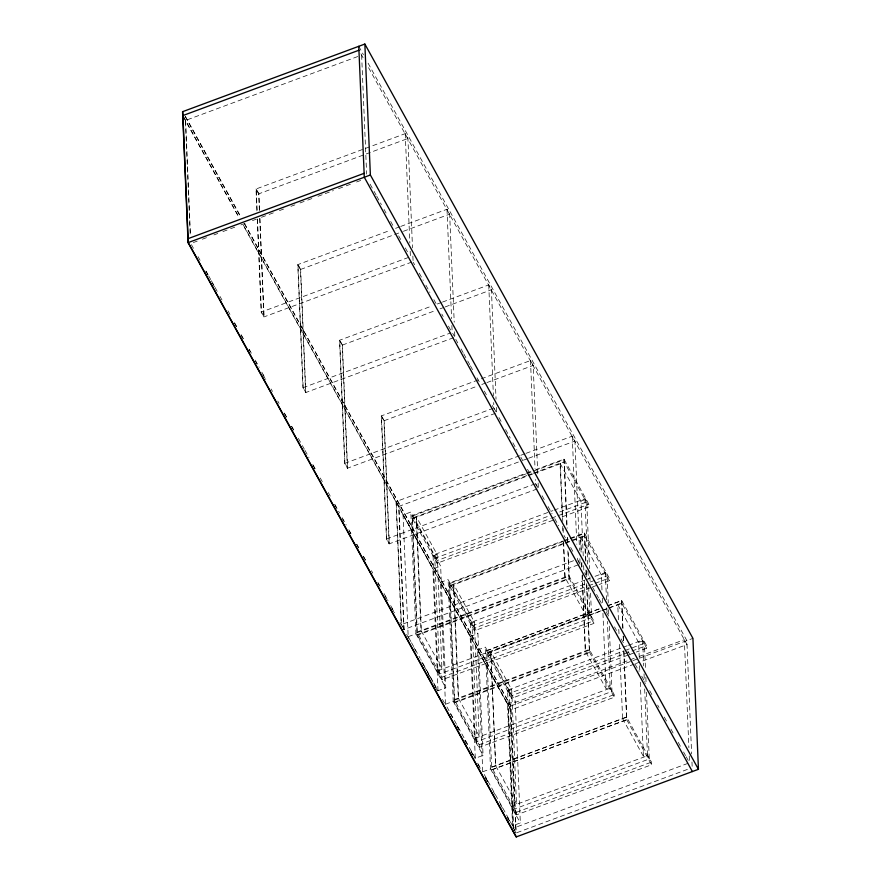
<?xml version="1.0" encoding="UTF-8"?>
<svg xmlns="http://www.w3.org/2000/svg" width="881" height="881" viewBox="0 0 881 881"><rect width="100%" height="100%" fill="white"/><g stroke="black" fill="none" stroke-linecap="round" stroke-linejoin="round"><path stroke-width="0.66" stroke-dasharray="4.41 3.3" d="M357.774 56.527L185.395 120.488L190.241 235.37M256.933 210.889L256.008 189.008L405.227 133.637L407.914 138.493L412.517 247.902M259.377 210.273L258.695 193.864L407.914 138.493M193.357 242.55L197.212 241.119M202.355 239.214L208.775 236.824M213.918 234.919L217.772 233.487M222.915 231.582L229.335 229.192M230.624 228.719L235.756 226.813M240.898 224.908L247.33 222.519M252.462 220.613L256.316 219.182M261.459 217.277L267.879 214.898M269.168 214.413L274.31 212.508M279.442 210.603L285.873 208.224M291.005 206.308L294.86 204.888M300.003 202.971L306.423 200.593M307.711 200.119L312.854 198.203M317.997 196.298L333.414 190.582M338.546 188.677L344.978 186.287M346.255 185.814L351.398 183.909M356.541 181.993L362.961 179.614M453.572 337.698L305.63 392.596L302.954 387.728L297.756 264.641L390.459 230.249M395.591 228.333L399.445 226.913M400.734 226.428L446.986 209.271L449.662 214.138L454.222 322.182M305.63 392.596L300.443 269.509L402.132 231.769M403.421 231.296L449.662 214.138M411.812 262.053L263.882 316.951L261.194 312.094L409.125 257.197M495.32 413.332L347.389 468.229L344.702 463.373L339.515 340.275L432.208 305.883M437.35 303.978L441.205 302.546M442.493 302.073L488.735 284.915L491.422 289.772L496.036 399.181M347.389 468.229L342.202 345.143L434.895 310.751M440.037 308.835L443.892 307.414M445.169 306.929L491.422 289.772M302.954 387.728L450.885 332.831M537.08 488.977L389.149 543.874L386.462 539.007L381.275 415.92L530.494 360.549L533.17 365.417L537.784 474.826M389.149 543.874L383.951 420.788L476.654 386.385M481.786 384.479L485.64 383.048M486.929 382.574L533.17 365.417M344.702 463.373L492.644 408.476M519.57 455.741L396.021 501.586L401.207 624.673M520.847 455.257L524.702 453.825M525.99 453.352L572.243 436.183L574.93 441.051L579.544 550.46M518.391 462.029L398.708 506.443L403.894 629.53L401.747 625.642M523.534 460.124L527.389 458.693M528.677 458.219L574.93 441.051M410.843 641.511L408.189 636.71L403.058 514.933L410.821 512.048L440.643 566.076L445.775 687.852L438.011 690.737L420.777 659.528M441.998 679.791L441.888 677.181L416.977 632.062L568.906 575.689L593.805 620.808L593.915 623.418L441.998 679.791L417.087 634.683L412.066 515.517L525.362 473.482M526.651 472.998L530.516 471.566M535.659 469.661L563.983 459.144L588.893 504.262L589.004 506.883L561.968 516.916M525.66 474.022L412.363 516.057L417.385 635.223L569.313 578.85L568.102 550.151M526.948 473.549L564.292 459.684L567.177 528.193M526.761 475.619L412.176 518.138L437.086 563.256L554.237 519.779M528.049 475.145L531.915 473.714M533.203 473.229L564.104 461.765L589.004 506.883M412.473 518.678L527.058 476.158M528.347 475.685L533.501 473.769M534.789 473.295L564.402 462.305M386.462 539.007L534.393 484.11M590.567 593.133L591.603 617.625L439.685 673.998L437.89 670.749L433.023 555.085L552.75 510.661M554.039 510.176L584.94 498.712L586.724 501.961L589.543 568.63M433.056 555.955L437.108 554.457L416.228 516.64L421.03 630.554L441.91 668.382L437.857 669.879M583.244 555.988L580.92 501.091L584.973 499.582M439.685 673.998L434.807 558.334L548.103 516.288M559.688 511.993L586.724 501.961M437.086 563.256L436.976 560.635L550.273 518.59M551.561 518.116L556.704 516.211M557.992 515.726L588.893 504.262M438.011 690.737L432.879 568.961L440.643 566.076M440.335 582.462L448.099 579.588L477.931 633.615L483.063 755.391L475.3 758.277L445.467 704.249L440.335 582.462L470.157 636.5L475.3 758.277M479.275 747.33L479.165 744.709L454.266 699.602L589.301 649.484L614.211 694.602L614.321 697.223L479.275 747.33L454.376 702.212L449.354 583.057L562.53 541.055M563.807 540.582L568.961 538.676M570.238 538.192L584.389 532.95L609.289 578.057L609.399 580.678L599.113 584.499M562.827 541.606L449.651 583.596L454.673 702.752L589.708 652.645L586.823 584.147M564.115 541.121L569.258 539.216M570.536 538.743L584.687 533.49L585.898 562.188M563.917 543.203L449.464 585.678L474.363 630.785L591.393 587.363M565.206 542.729L570.348 540.813M571.637 540.339L584.499 535.571L609.399 580.678M449.762 586.217L564.225 543.742M565.503 543.269L584.797 536.111M573.575 560.701L401.406 624.596L396.219 501.509L398.906 506.366L404.093 629.452L578.839 564.611M417.275 632.602L569.203 576.229M408.189 636.71L415.953 633.824L410.821 512.048M417.087 634.683L569.016 578.31L567.805 549.612M609.256 626.105L612.009 691.42L476.962 741.527L475.178 738.289L470.3 622.625L584.764 580.15M586.052 579.676L589.907 578.244M595.049 576.328L605.346 572.518L607.13 575.756L608.275 602.967M470.333 623.495L474.385 621.997L453.506 584.169L458.307 698.093L479.187 735.91L475.134 737.419M601.965 589.984L601.327 574.886L605.379 573.388M476.962 741.527L472.095 625.862L585.27 583.872M590.413 581.956L607.13 575.756M474.363 630.785L474.253 628.175L587.429 586.173M588.717 585.7L593.86 583.784M595.149 583.31L609.289 578.057M592.682 586.889L597.825 584.973M470.157 636.5L477.931 633.615M477.612 650.002L485.387 647.117L515.209 701.144L520.341 822.931L512.577 825.805L482.755 771.778L477.612 650.002L507.445 704.029L512.577 825.805M623.891 651.301L626.787 719.799L491.741 769.917L486.631 650.596L599.807 608.595M607.527 605.732L621.667 600.479L646.577 645.597L646.687 648.218L636.401 652.028M486.719 650.751L599.895 608.76M607.615 605.897L621.766 600.644L622.966 629.342M563.344 541.507L564.853 577.187L585.722 615.015L589.774 613.506M437.89 670.749L589.818 614.376L588.673 587.164M601.205 610.742L486.741 653.206L511.641 698.325L628.682 654.891M602.494 610.258L607.637 608.353M608.925 607.879L621.777 603.1L646.687 648.218M486.83 653.372L601.294 610.896M602.582 610.423L607.725 608.518M609.013 608.033L621.876 603.265M441.888 677.181L593.805 620.808M454.563 700.142L589.598 650.024M445.467 704.249L453.23 701.364L448.099 579.588M454.376 702.212L589.411 652.105L586.526 583.607M513.502 828.085L507.577 690.153L622.041 647.689M623.33 647.205L627.184 645.773M628.472 645.299L642.623 640.047L644.407 643.284L645.498 669.142M507.621 691.034L511.674 689.526L490.794 651.709L495.596 765.633L516.475 803.45L512.423 804.948M639.243 657.523L638.604 642.425L642.656 640.916M646.478 692.279L649.286 758.959L514.251 809.066L509.372 693.402L623.836 650.927M625.125 650.453L644.407 643.284M511.641 698.325L511.531 695.704L646.577 645.597M629.97 654.418L635.113 652.513M507.445 704.029L515.209 701.144M634.221 658.272L508.106 705.075L513.293 828.162L688.237 763.243M639.364 656.367L684.339 639.683L688.887 747.727M513.986 829.417L515.98 833.019L510.628 706.011L631.6 661.113M632.888 660.64L638.031 658.735M639.309 658.25L692.929 638.362M634.342 664.087L510.793 709.932L243.156 225.107M635.63 663.613L687.015 644.54L367.575 65.877M582.066 575.502L585.248 650.993L606.128 688.81L610.181 687.312M475.178 738.289L610.214 688.182L607.405 621.424M479.165 744.709L614.211 694.602M491.631 767.296L626.677 717.189M482.755 771.778L490.519 768.904L485.387 647.117M623.803 651.136L626.688 719.645L491.653 769.752L516.552 814.859L651.599 764.752L651.488 762.131L626.578 717.024L491.543 767.131L516.442 812.249L516.552 814.859M622.537 718.522L643.405 756.35L647.458 754.841M644.683 688.964L647.502 755.711L512.456 805.829L514.251 809.066M516.442 812.249L651.488 762.131M512.863 826.929L516.178 832.941L689.636 768.584M358.776 46.308L363.424 54.721M368.071 63.146L686.85 640.608L691.629 753.949M360.935 53.84L363.589 58.653M580.92 501.091L560.052 463.274L562.364 518.171M601.327 574.886L580.447 537.069L581.086 552.167M638.604 642.425L617.735 604.608L618.451 619.861M452.702 333.326L454.321 336.245M496.069 411.89L493.922 408.002L493.69 402.529M537.828 487.523L535.681 483.636L535.505 479.528M370.108 184.151L373.434 190.164M374.095 191.364L376.088 194.976M376.749 196.177L381.396 204.601M384.061 209.414L386.043 213.026M390.701 221.439L394.016 227.463M398.664 235.877L400.657 239.489M405.304 247.913L407.969 252.726M413.277 262.351L414.61 264.752M419.257 273.176L423.243 280.389M425.897 285.202L429.884 292.426M433.859 299.639L436.524 304.452M441.833 314.077L443.165 316.488M448.473 326.113L451.127 330.926M455.785 339.339L457.768 342.951M461.093 348.964L463.087 352.576M463.747 353.777L467.073 359.789M467.734 361.001L469.727 364.602M470.388 365.813L473.053 370.626M477.028 377.839L479.693 382.651M484.341 391.076L486.334 394.688M492.303 405.513L494.296 409.114M498.943 417.539L501.608 422.351M505.595 429.576L510.242 437.989M512.896 442.802L516.883 450.026M520.869 457.239L522.851 460.851M527.51 469.276L530.164 474.088M535.472 483.713L536.804 486.114M542.112 495.739L544.777 500.551M548.092 506.564L552.079 513.788M554.733 518.601L558.719 525.814M564.027 535.439L565.36 537.851M570.679 547.475L573.333 552.288M577.98 560.701L579.973 564.314M584.621 572.738L587.935 578.751M592.594 587.175L595.908 593.188M596.569 594.389L598.562 598.001M599.234 599.201L601.888 604.014M606.535 612.438L608.529 616.039M614.509 626.876L616.502 630.477M621.149 638.901L623.803 643.714M627.79 650.938L630.444 655.75M635.091 664.164L639.077 671.388M641.731 676.201L645.718 683.414M649.704 690.638L652.358 695.45M657.678 705.075L658.999 707.476M664.318 717.101L666.972 721.913M670.959 729.127L673.613 733.939M678.26 742.364L680.914 747.176M683.579 751.989L685.561 755.601M686.233 756.801L688.226 760.413M589.818 614.376L591.603 617.625M569.016 578.31L593.915 623.418M610.214 688.182L612.009 691.42M647.502 755.711L649.286 758.959M589.411 652.105L614.321 697.223M626.688 719.645L651.599 764.752M256.008 189.008L258.695 193.864M297.756 264.641L300.443 269.509M339.515 340.275L342.202 345.143M381.275 415.92L383.951 420.788M412.066 515.517L436.976 560.635M449.354 583.057L474.253 628.175M486.631 650.596L511.531 695.704M433.023 555.085L434.807 558.334M470.3 622.625L472.095 625.862M507.577 690.153L509.372 693.402M185.406 116.435L241.196 217.486M244.511 223.51L510.826 705.934L516.178 832.941M185.208 116.512L240.326 216.363M244.312 223.587L510.628 706.011M183.578 116.755L239.368 217.805M243.354 225.029L510.991 709.855M183.38 116.832L239.169 217.882M403.058 514.933L432.879 568.961M415.953 633.824L445.775 687.852M453.23 701.364L483.063 755.391M490.519 768.904L520.341 822.931M401.945 625.565L404.093 629.452M411.504 642.712L420.116 658.316M191.43 244.654L193.424 248.266M198.071 256.679L200.064 260.291M206.033 271.117L208.026 274.729M208.698 275.929L210.691 279.541M211.352 280.742L217.332 291.567M219.986 296.379L221.979 299.992M227.959 310.817L229.941 314.429M234.599 322.853L237.253 327.666M241.24 334.879L243.894 339.692M249.202 349.317L252.528 355.329M255.182 360.142L259.168 367.366M261.822 372.178L265.809 379.392M271.117 389.017L272.449 391.428M277.757 401.053L279.09 403.454M284.409 413.079L287.063 417.891M291.71 426.316L293.703 429.928M298.351 438.342L301.676 444.365M302.337 445.566L304.33 449.178M304.991 450.378L308.978 457.591M312.964 464.816L315.618 469.628M320.266 478.042L322.259 481.654M328.239 492.479L330.232 496.091M334.879 504.516L339.526 512.929M342.18 517.742L346.167 524.966M348.821 529.778L352.147 535.791M356.794 544.216L358.787 547.828M363.435 556.241L366.089 561.054M371.408 570.679L372.729 573.091M378.048 582.715L381.363 588.728M384.017 593.541L388.003 600.754M390.668 605.566L394.644 612.791M399.963 622.415L401.284 624.816M406.604 634.441L409.258 639.254M413.905 647.678L415.898 651.29M421.878 662.116L423.871 665.717M424.532 666.928L426.525 670.529M427.186 671.74L433.166 682.566M433.826 683.766L437.813 690.99M442.46 699.404L444.453 703.016M450.433 713.841L452.427 717.453M457.074 725.878L459.728 730.69M465.047 740.315L468.362 746.328M471.027 751.141L475.002 758.354M477.667 763.166L480.982 769.19M485.629 777.604L488.294 782.416M493.602 792.041L494.935 794.453M500.243 804.078L502.897 808.89M507.544 817.304L509.537 820.916M205.835 271.194L207.828 274.806M212.475 283.23L214.468 286.832M234.39 322.931L236.383 326.532M241.031 334.956L243.024 338.568M249.004 349.394L250.336 351.805M255.644 361.419L256.977 363.831M262.945 374.656L264.939 378.268M284.2 413.156L286.854 417.968M291.512 426.393L293.494 429.994M312.755 464.893L315.42 469.694M334.67 504.593L336.663 508.194M342.643 519.03L343.975 521.431M349.283 531.056L350.616 533.457M356.596 544.293L358.578 547.894M363.236 556.318L365.23 559.931M377.839 582.782L379.171 585.193M385.151 596.019L387.144 599.631M391.792 608.055L393.785 611.656M428.32 674.218L430.313 677.83M434.961 686.244L437.615 691.056M456.876 725.955L458.869 729.556M464.838 740.381L466.17 742.793M471.478 752.418L472.811 754.819M478.13 764.444L480.784 769.256M485.431 777.681L487.424 781.293M507.346 817.381L509.339 820.993M691.97 762.01L692.147 766.261M689.239 755.931L689.526 762.77M645.85 677.313L646.136 684.119M642.623 640.047L643.714 665.904M644.044 673.866L644.396 682.235M639.595 665.761L639.881 672.621M640.289 682.224L643.405 756.35M623.263 636.203L623.55 643.064M621.667 600.479L622.878 629.177M623.175 636.038L623.462 642.91M618.77 629.309L619.09 634.959M619.409 644.407L622.625 718.687M608.562 609.773L608.793 615.213M605.346 572.518L606.491 599.73M606.822 607.703L607.064 613.341M602.307 598.221L602.604 605.082M602.945 613.319L606.128 688.81M589.885 576.802L590.061 580.876M584.94 498.712L587.693 564.093M587.979 570.965L588.332 579.191M586.239 570.425L586.471 575.91M584.389 532.95L585.546 560.272M585.942 569.875L586.173 575.37M583.64 565.602L583.872 571.086M584.279 580.7L585.722 615.015M580.744 537.608L581.383 552.706M581.79 562.32L582.022 567.805M582.308 574.665L585.546 651.533M581.548 563.146L581.724 567.265M579.885 558.664L580.116 564.137L577.429 559.281L577.264 555.173M572.243 436.183L576.802 544.227M567.584 537.795L567.749 541.914M563.983 459.144L566.813 526.276M567.276 537.256L567.452 541.375M560.349 463.813L562.772 521.453M563.069 528.325L563.234 532.443M563.642 542.046L565.15 577.738M562.706 526.409L563.003 533.269M538.137 483.03L538.368 488.503M530.494 360.549L535.042 468.593M511.674 689.526L516.475 803.45M496.377 407.385L496.609 412.859M488.735 284.915L493.404 395.69M490.882 651.874L495.684 765.787M474.385 621.997L479.187 735.91M454.618 331.752L454.849 337.225M446.986 209.271L451.59 318.68M451.876 325.518L452.173 332.357M453.814 584.709L458.616 698.633M437.108 554.457L441.91 668.382M412.87 256.107L413.101 261.58M405.227 133.637L409.841 243.046M410.183 251.25L410.414 256.723M416.526 517.18L421.327 631.093M361.628 55.096L366.639 174.086M259.587 210.207L258.893 193.787L256.206 188.93L257.131 210.812M259.928 218.411L264.08 316.874L261.393 312.017L257.472 219.017M259.73 218.477L263.882 316.951M257.274 219.094L261.194 312.094M185.605 120.411L190.45 235.293M300.652 269.432L297.965 264.564L303.152 387.651L305.839 392.519L300.652 269.432M342.401 345.066L339.714 340.209L344.911 463.296L347.588 468.152L342.401 345.066M384.16 420.711L381.473 415.843L386.66 538.93L389.347 543.797L384.16 420.711"/><path stroke-width="1.32" d="M364.855 44.05L182.554 111.7L188.071 242.638L516.145 836.95L698.446 769.3L692.929 638.362L364.855 44.05L370.372 174.989L698.446 769.3M182.719 115.631L358.941 50.228M187.906 238.718L364.128 173.326M188.071 242.638L370.372 174.989M692.378 771.558L364.294 177.246L358.776 46.308M516.343 836.873L188.27 242.561L182.752 111.623"/></g></svg>
